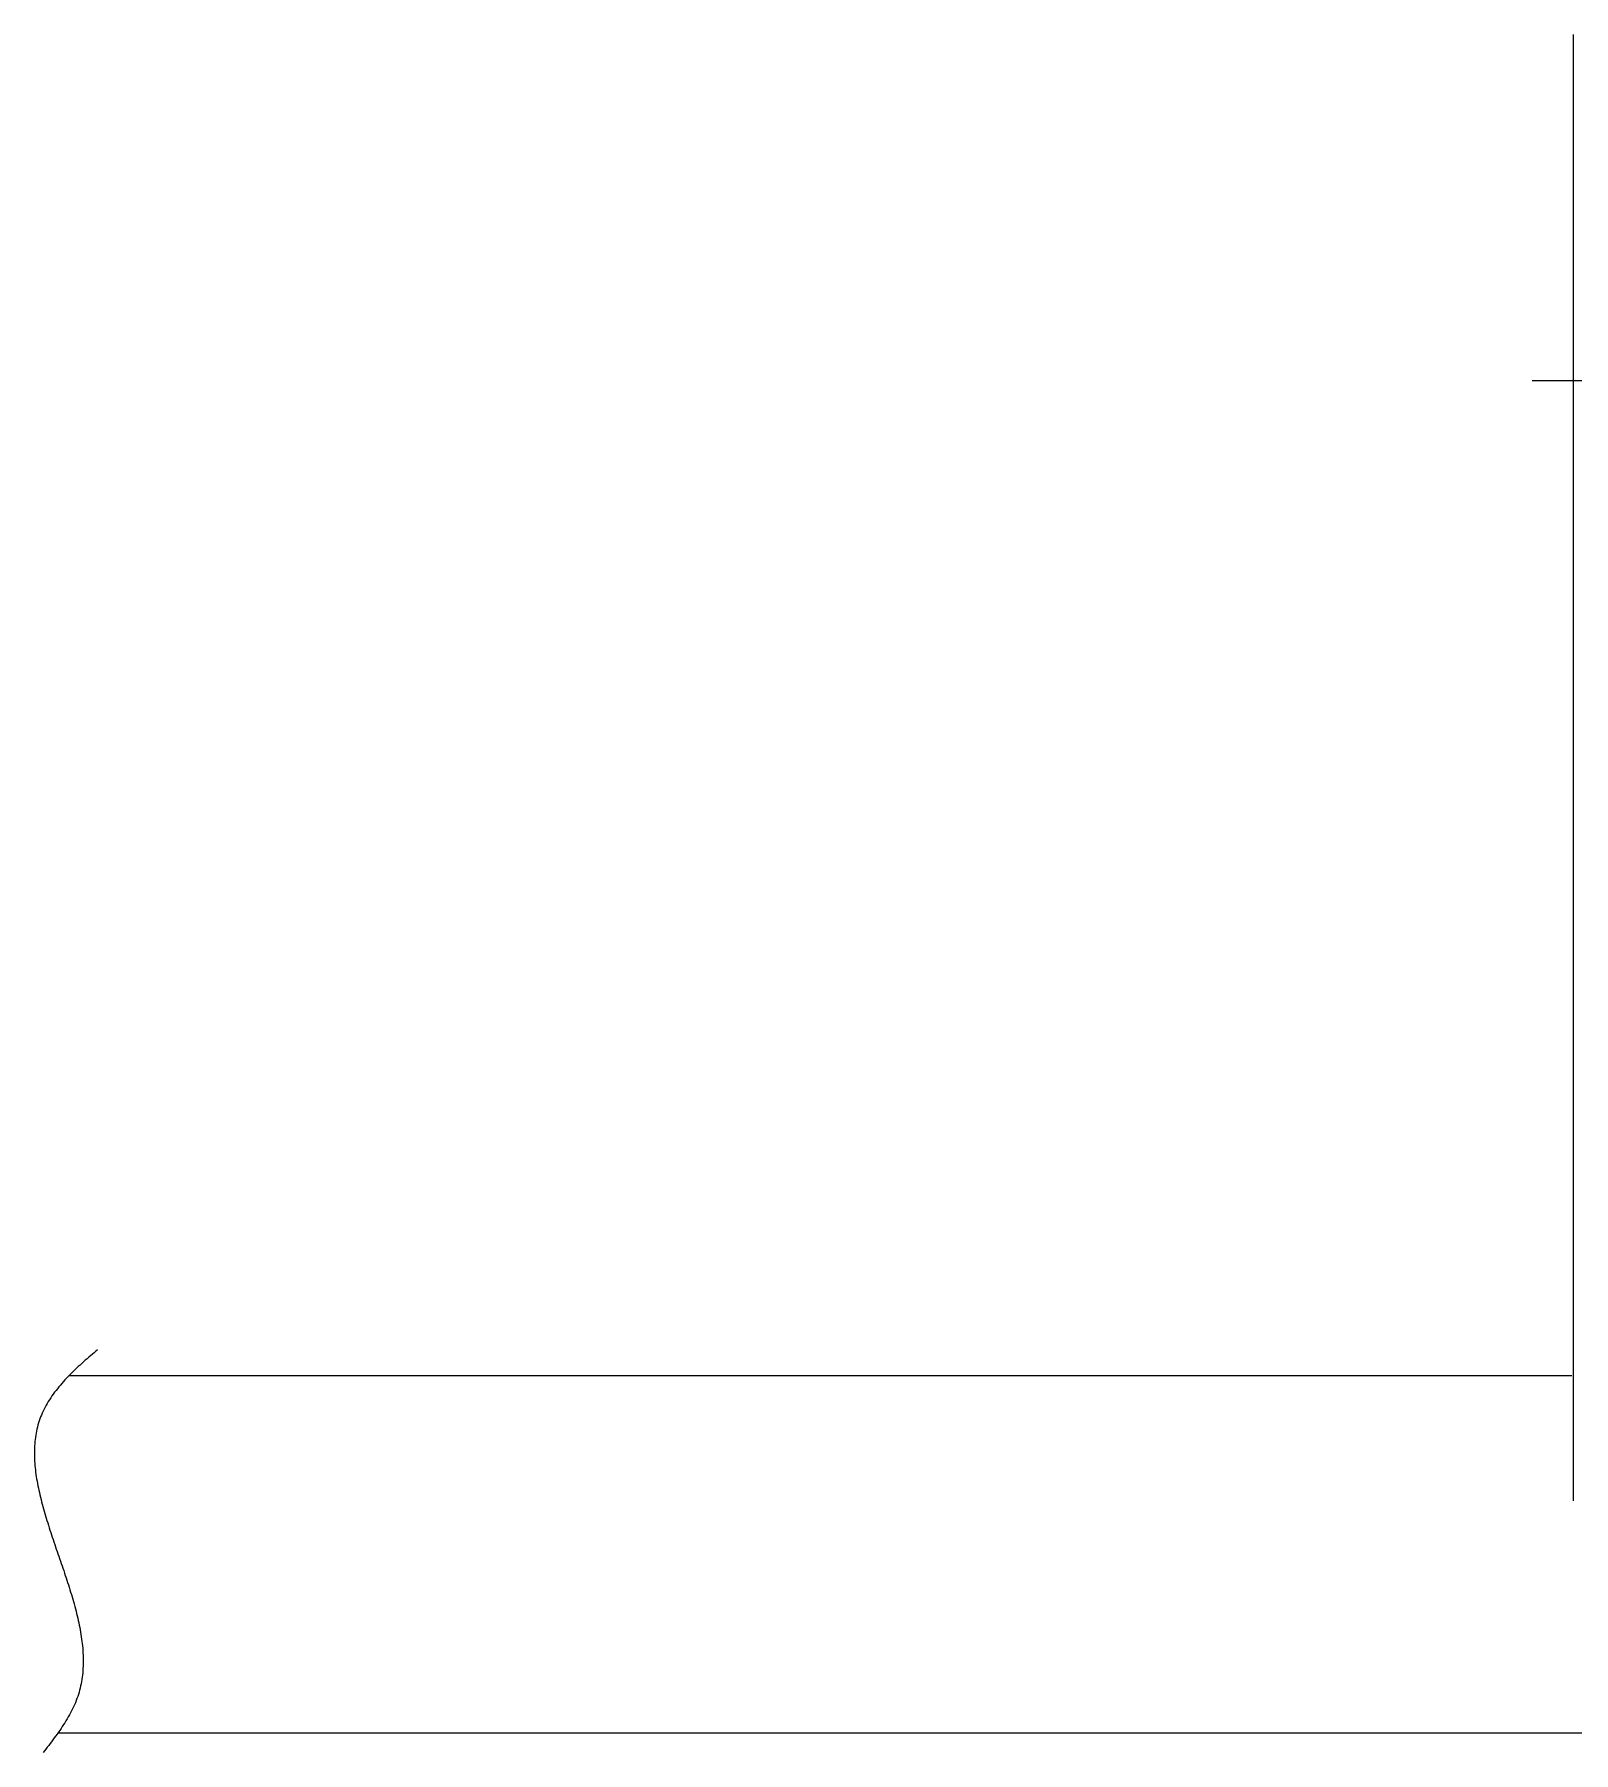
# Model space of a CAD drawing. Extents: x -693 to 400, y 35 to 506.
# Drawn here: x -538.29 to -509.42, y 243.37 to 275.59 of the extents above; entities that cross this region are included whole.
import ezdxf

# ---------------------------------------------------------------- set-up
doc = ezdxf.new("R2010")
doc.units = 0
doc.linetypes.add('CENTER', pattern=[12, 7.5, -1.5, 1.5, -1.5])
doc.layers.get('0').update_dxf_attribs({"linetype": 'CONTINUOUS'})
doc.layers.add('CENTER', color=1, linetype='CENTER')

msp = doc.modelspace()

# ---------------------------------------------------------------- linework, layer by layer
at = {"color": 7, "linetype": 'CONTINUOUS'}
for p, q in [((-509.423, 248.087), (-509.423, 275.587)), ((-537.638, 250.437), (-509.46, 250.437)), ((-537.847, 243.737), (-508.646, 243.737))]:
    msp.add_line(p, q, dxfattribs=at)
at = {"color": 7}
msp.add_polyline3d([(-537.104, 250.92, 0), (-537.137, 250.893, 0), (-537.17, 250.865, 0), (-537.203, 250.837, 0), (-537.236, 250.809, 0), (-537.27, 250.78, 0), (-537.303, 250.752, 0), (-537.336, 250.723, 0), (-537.369, 250.693, 0), (-537.402, 250.664, 0), (-537.434, 250.634, 0), (-537.467, 250.604, 0), (-537.499, 250.574, 0), (-537.531, 250.543, 0), (-537.563, 250.512, 0), (-537.594, 250.481, 0), (-537.626, 250.45, 0), (-537.656, 250.418, 0), (-537.687, 250.386, 0), (-537.717, 250.354, 0), (-537.746, 250.322, 0), (-537.775, 250.289, 0), (-537.803, 250.256, 0), (-537.831, 250.223, 0), (-537.858, 250.19, 0), (-537.885, 250.156, 0), (-537.911, 250.122, 0), (-537.936, 250.088, 0), (-537.961, 250.054, 0), (-537.984, 250.019, 0), (-538.007, 249.984, 0), (-538.03, 249.949, 0), (-538.051, 249.914, 0), (-538.071, 249.878, 0), (-538.091, 249.842, 0), (-538.11, 249.806, 0), (-538.127, 249.77, 0), (-538.144, 249.733, 0), (-538.16, 249.696, 0), (-538.174, 249.659, 0), (-538.188, 249.622, 0), (-538.201, 249.585, 0), (-538.213, 249.547, 0), (-538.224, 249.509, 0), (-538.234, 249.471, 0), (-538.243, 249.432, 0), (-538.251, 249.394, 0), (-538.259, 249.355, 0), (-538.266, 249.316, 0), (-538.272, 249.277, 0), (-538.277, 249.237, 0), (-538.281, 249.197, 0), (-538.284, 249.158, 0), (-538.287, 249.118, 0), (-538.289, 249.077, 0), (-538.29, 249.037, 0), (-538.291, 248.997, 0), (-538.291, 248.956, 0), (-538.29, 248.915, 0), (-538.289, 248.874, 0), (-538.286, 248.833, 0), (-538.284, 248.791, 0), (-538.28, 248.75, 0), (-538.276, 248.708, 0), (-538.272, 248.666, 0), (-538.267, 248.624, 0), (-538.261, 248.582, 0), (-538.255, 248.54, 0), (-538.248, 248.498, 0), (-538.241, 248.455, 0), (-538.233, 248.413, 0), (-538.225, 248.37, 0), (-538.216, 248.327, 0), (-538.207, 248.284, 0), (-538.197, 248.241, 0), (-538.187, 248.198, 0), (-538.177, 248.154, 0), (-538.166, 248.111, 0), (-538.155, 248.067, 0), (-538.144, 248.024, 0), (-538.132, 247.98, 0), (-538.12, 247.936, 0), (-538.107, 247.892, 0), (-538.095, 247.848, 0), (-538.082, 247.804, 0), (-538.068, 247.76, 0), (-538.055, 247.716, 0), (-538.041, 247.672, 0), (-538.027, 247.628, 0), (-538.013, 247.583, 0), (-537.998, 247.539, 0), (-537.984, 247.494, 0), (-537.969, 247.45, 0), (-537.954, 247.405, 0), (-537.939, 247.361, 0), (-537.924, 247.316, 0), (-537.909, 247.271, 0), (-537.894, 247.226, 0), (-537.879, 247.182, 0), (-537.863, 247.137, 0), (-537.848, 247.092, 0), (-537.833, 247.047, 0), (-537.817, 247.003, 0), (-537.802, 246.958, 0), (-537.787, 246.913, 0), (-537.771, 246.868, 0), (-537.756, 246.823, 0), (-537.741, 246.778, 0), (-537.726, 246.733, 0), (-537.711, 246.689, 0), (-537.696, 246.644, 0), (-537.681, 246.599, 0), (-537.667, 246.554, 0), (-537.653, 246.509, 0), (-537.638, 246.465, 0), (-537.624, 246.42, 0), (-537.611, 246.375, 0), (-537.597, 246.331, 0), (-537.584, 246.286, 0), (-537.571, 246.242, 0), (-537.558, 246.197, 0), (-537.546, 246.153, 0), (-537.533, 246.108, 0), (-537.522, 246.064, 0), (-537.51, 246.02, 0), (-537.499, 245.975, 0), (-537.488, 245.931, 0), (-537.478, 245.887, 0), (-537.468, 245.843, 0), (-537.458, 245.799, 0), (-537.449, 245.756, 0), (-537.441, 245.712, 0), (-537.432, 245.668, 0), (-537.425, 245.625, 0), (-537.418, 245.581, 0), (-537.411, 245.538, 0), (-537.405, 245.495, 0), (-537.399, 245.452, 0), (-537.394, 245.409, 0), (-537.389, 245.366, 0), (-537.385, 245.323, 0), (-537.382, 245.28, 0), (-537.379, 245.238, 0), (-537.377, 245.195, 0), (-537.376, 245.153, 0), (-537.375, 245.111, 0), (-537.375, 245.069, 0), (-537.375, 245.027, 0), (-537.377, 244.985, 0), (-537.379, 244.944, 0), (-537.382, 244.902, 0), (-537.385, 244.861, 0), (-537.389, 244.82, 0), (-537.394, 244.779, 0), (-537.4, 244.738, 0), (-537.407, 244.698, 0), (-537.414, 244.657, 0), (-537.423, 244.617, 0), (-537.432, 244.577, 0), (-537.442, 244.537, 0), (-537.453, 244.498, 0), (-537.465, 244.458, 0), (-537.478, 244.419, 0), (-537.492, 244.38, 0), (-537.507, 244.341, 0), (-537.522, 244.302, 0), (-537.539, 244.264, 0), (-537.556, 244.225, 0), (-537.574, 244.187, 0), (-537.593, 244.15, 0), (-537.613, 244.112, 0), (-537.633, 244.074, 0), (-537.654, 244.037, 0), (-537.676, 244, 0), (-537.698, 243.963, 0), (-537.72, 243.926, 0), (-537.744, 243.89, 0), (-537.767, 243.854, 0), (-537.791, 243.818, 0), (-537.816, 243.782, 0), (-537.841, 243.746, 0), (-537.866, 243.71, 0), (-537.892, 243.675, 0), (-537.917, 243.64, 0), (-537.943, 243.605, 0), (-537.97, 243.57, 0), (-537.996, 243.536, 0), (-538.022, 243.501, 0), (-538.049, 243.467, 0), (-538.075, 243.433, 0), (-538.102, 243.399, 0), (-538.128, 243.365, 0)], dxfattribs=at)
at = {"layer": 'CENTER', "color": 1, "linetype": 'CENTER'}
msp.add_line((-503.416, 269.087), (-510.2, 269.087), dxfattribs=at)

doc.saveas('drawing.dxf')
